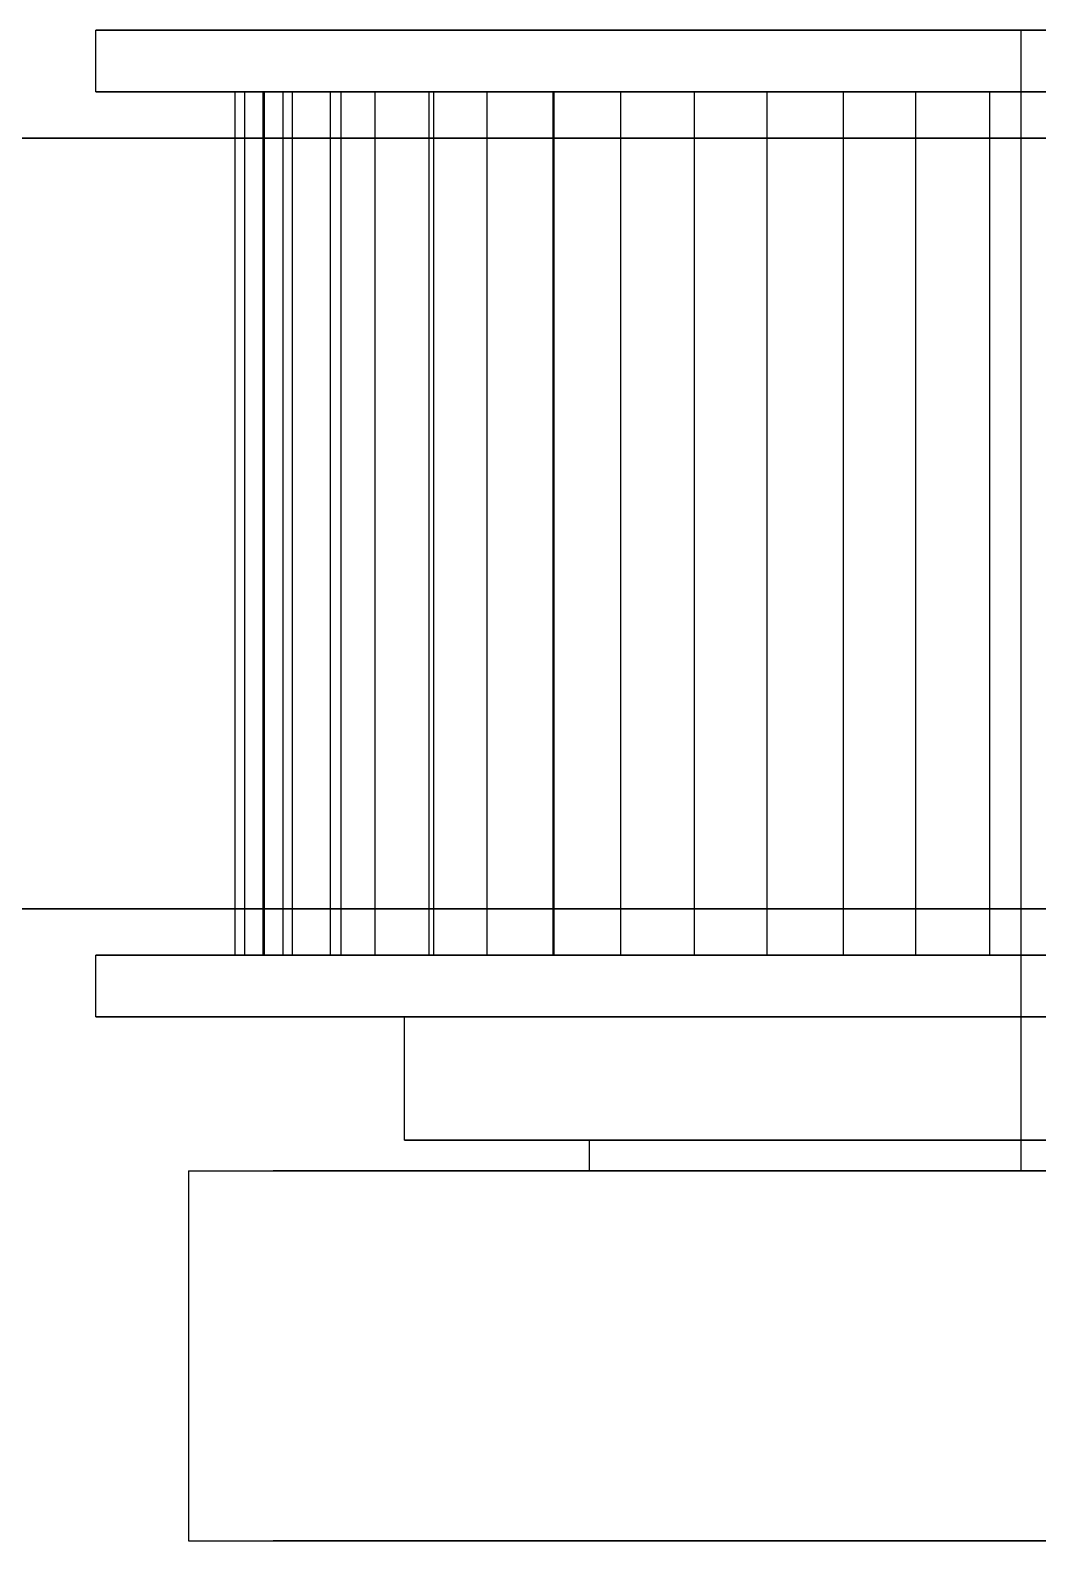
# Model space of a CAD drawing. Header units: millimetres. Extents: x -201 to 3037, y -406 to 3230.
# Drawn here: x 1114.87 to 1147.54, y 2667 to 2716 of the extents above; entities that cross this region are included whole.
import ezdxf

# ---------------------------------------------------------------- set-up
doc = ezdxf.new("R2010")
doc.units = ezdxf.units.MM
doc.layers.add('HIDDEN', color=8, linetype='Continuous')
doc.layers.add('VISIBLE', color=7, linetype='Continuous')

msp = doc.modelspace()

# ---------------------------------------------------------------- linework, layer by layer
at = {"layer": 'HIDDEN'}
for points in [[(1163, 2716), (1162.423, 2716), (1160.722, 2716), (1157.982, 2716), (1154.34, 2716), (1149.979, 2716), (1145.118, 2716), (1140, 2716), (1134.882, 2716), (1130.021, 2716), (1125.66, 2716), (1122.018, 2716), (1119.278, 2716), (1117.577, 2716), (1117, 2716)], [(1147, 2716), (1146.824, 2716), (1146.307, 2716), (1145.473, 2716), (1144.364, 2716), (1143.037, 2716), (1141.558, 2716), (1140, 2716), (1138.442, 2716), (1136.963, 2716), (1135.636, 2716), (1134.527, 2716), (1133.693, 2716), (1133.176, 2716), (1133, 2716)], [(1133, 2716), (1133.176, 2716), (1133.693, 2716), (1134.527, 2716), (1135.636, 2716), (1136.963, 2716), (1138.442, 2716), (1140, 2716), (1141.558, 2716), (1143.037, 2716), (1144.364, 2716), (1145.473, 2716), (1146.307, 2716), (1146.824, 2716), (1147, 2716)], [(1147, 2716), (1146.824, 2716), (1146.307, 2716), (1145.473, 2716), (1144.364, 2716), (1143.037, 2716), (1141.558, 2716), (1140, 2716), (1138.442, 2716), (1136.963, 2716), (1135.636, 2716), (1134.527, 2716), (1133.693, 2716), (1133.176, 2716), (1133, 2716)], [(1133, 2716), (1133.044, 2716), (1133.176, 2716), (1133.393, 2716), (1133.693, 2716), (1134.073, 2716), (1134.527, 2716), (1135.05, 2716), (1135.636, 2716), (1136.276, 2716), (1136.963, 2716), (1137.688, 2716), (1138.442, 2716), (1139.216, 2716), (1140, 2716)], [(1140, 2716), (1140.784, 2716), (1141.558, 2716), (1142.312, 2716), (1143.037, 2716), (1143.724, 2716), (1144.364, 2716), (1144.95, 2716), (1145.473, 2716), (1145.927, 2716), (1146.307, 2716), (1146.607, 2716), (1146.824, 2716), (1146.956, 2716), (1147, 2716)], [(1147, 2714), (1147, 2716)], [(1163, 2714), (1162.423, 2714), (1160.722, 2714), (1157.982, 2714), (1154.34, 2714), (1149.979, 2714), (1145.118, 2714), (1140, 2714), (1134.882, 2714), (1130.021, 2714), (1125.66, 2714), (1122.018, 2714), (1119.278, 2714), (1117.577, 2714), (1117, 2714)], [(1121.822, 2714), (1121.79, 2714), (1121.76, 2714), (1121.731, 2714), (1121.703, 2714), (1121.677, 2714), (1121.653, 2714), (1121.63, 2714), (1121.609, 2714), (1121.589, 2714), (1121.571, 2714), (1121.554, 2714), (1121.539, 2714), (1121.525, 2714), (1121.513, 2714)], [(1121.513, 2714), (1121.525, 2714), (1121.539, 2714), (1121.554, 2714), (1121.571, 2714), (1121.589, 2714), (1121.609, 2714), (1121.63, 2714), (1121.653, 2714), (1121.677, 2714), (1121.703, 2714), (1121.731, 2714), (1121.76, 2714), (1121.79, 2714), (1121.822, 2714)], [(1122.421, 2714), (1122.416, 2714), (1122.4, 2714), (1122.374, 2714), (1122.337, 2714), (1122.291, 2714), (1122.235, 2714), (1122.17, 2714), (1122.096, 2714), (1122.015, 2714), (1121.926, 2714), (1121.831, 2714), (1121.729, 2714), (1121.623, 2714), (1121.513, 2714)], [(1121.513, 2714), (1121.623, 2714), (1121.729, 2714), (1121.831, 2714), (1121.926, 2714), (1122.015, 2714), (1122.096, 2714), (1122.17, 2714), (1122.235, 2714), (1122.291, 2714), (1122.337, 2714), (1122.374, 2714), (1122.4, 2714), (1122.416, 2714), (1122.421, 2714)], [(1121.822, 2714), (1121.963, 2714), (1122.102, 2714), (1122.236, 2714), (1122.365, 2714), (1122.487, 2714), (1122.601, 2714), (1122.704, 2714), (1122.796, 2714), (1122.876, 2714), (1122.943, 2714), (1122.996, 2714), (1123.034, 2714), (1123.057, 2714), (1123.065, 2714)], [(1123.065, 2714), (1123.057, 2714), (1123.034, 2714), (1122.996, 2714), (1122.943, 2714), (1122.876, 2714), (1122.796, 2714), (1122.704, 2714), (1122.601, 2714), (1122.487, 2714), (1122.365, 2714), (1122.236, 2714), (1122.102, 2714), (1121.963, 2714), (1121.822, 2714)], [(1121.822, 2686), (1121.822, 2714)], [(1122.421, 2686), (1122.421, 2714)], [(1123.37, 2714), (1123.296, 2714), (1123.223, 2714), (1123.152, 2714), (1123.083, 2714), (1123.014, 2714), (1122.947, 2714), (1122.882, 2714), (1122.818, 2714), (1122.755, 2714), (1122.694, 2714), (1122.634, 2714), (1122.576, 2714), (1122.519, 2714), (1122.464, 2714)], [(1122.464, 2714), (1122.519, 2714), (1122.576, 2714), (1122.634, 2714), (1122.694, 2714), (1122.755, 2714), (1122.818, 2714), (1122.882, 2714), (1122.947, 2714), (1123.014, 2714), (1123.083, 2714), (1123.152, 2714), (1123.223, 2714), (1123.296, 2714), (1123.37, 2714)], [(1123.065, 2714), (1123.061, 2714), (1123.051, 2714), (1123.035, 2714), (1123.012, 2714), (1122.982, 2714), (1122.946, 2714), (1122.905, 2714), (1122.857, 2714), (1122.804, 2714), (1122.745, 2714), (1122.681, 2714), (1122.613, 2714), (1122.54, 2714), (1122.464, 2714)], [(1122.464, 2714), (1122.54, 2714), (1122.613, 2714), (1122.681, 2714), (1122.745, 2714), (1122.804, 2714), (1122.857, 2714), (1122.905, 2714), (1122.946, 2714), (1122.982, 2714), (1123.012, 2714), (1123.035, 2714), (1123.051, 2714), (1123.061, 2714), (1123.065, 2714)], [(1122.464, 2686), (1122.464, 2714)], [(1123.065, 2686), (1123.065, 2714)], [(1123.065, 2686), (1123.065, 2714)], [(1123.37, 2714), (1123.534, 2714), (1123.7, 2714), (1123.865, 2714), (1124.027, 2714), (1124.182, 2714), (1124.329, 2714), (1124.465, 2714), (1124.587, 2714), (1124.694, 2714), (1124.785, 2714), (1124.856, 2714), (1124.908, 2714), (1124.94, 2714), (1124.951, 2714)], [(1124.951, 2714), (1124.94, 2714), (1124.908, 2714), (1124.856, 2714), (1124.785, 2714), (1124.694, 2714), (1124.587, 2714), (1124.465, 2714), (1124.329, 2714), (1124.182, 2714), (1124.027, 2714), (1123.865, 2714), (1123.7, 2714), (1123.534, 2714), (1123.37, 2714)], [(1123.37, 2686), (1123.37, 2714)], [(1126.051, 2714), (1125.94, 2714), (1125.831, 2714), (1125.722, 2714), (1125.615, 2714), (1125.509, 2714), (1125.404, 2714), (1125.3, 2714), (1125.198, 2714), (1125.097, 2714), (1124.997, 2714), (1124.898, 2714), (1124.801, 2714), (1124.704, 2714), (1124.61, 2714)], [(1124.61, 2714), (1124.704, 2714), (1124.801, 2714), (1124.898, 2714), (1124.997, 2714), (1125.097, 2714), (1125.198, 2714), (1125.3, 2714), (1125.404, 2714), (1125.509, 2714), (1125.615, 2714), (1125.722, 2714), (1125.831, 2714), (1125.94, 2714), (1126.051, 2714)], [(1124.951, 2714), (1124.949, 2714), (1124.943, 2714), (1124.934, 2714), (1124.922, 2714), (1124.905, 2714), (1124.886, 2714), (1124.862, 2714), (1124.836, 2714), (1124.806, 2714), (1124.773, 2714), (1124.736, 2714), (1124.697, 2714), (1124.655, 2714), (1124.61, 2714)], [(1124.61, 2714), (1124.655, 2714), (1124.697, 2714), (1124.736, 2714), (1124.773, 2714), (1124.806, 2714), (1124.836, 2714), (1124.862, 2714), (1124.886, 2714), (1124.905, 2714), (1124.922, 2714), (1124.934, 2714), (1124.943, 2714), (1124.949, 2714), (1124.951, 2714)], [(1124.61, 2686), (1124.61, 2714)], [(1124.951, 2686), (1124.951, 2714)], [(1124.951, 2686), (1124.951, 2714)], [(1126.051, 2714), (1126.226, 2714), (1126.41, 2714), (1126.599, 2714), (1126.789, 2714), (1126.976, 2714), (1127.156, 2714), (1127.325, 2714), (1127.48, 2714), (1127.618, 2714), (1127.734, 2714), (1127.827, 2714), (1127.895, 2714), (1127.937, 2714), (1127.951, 2714)], [(1127.951, 2714), (1127.937, 2714), (1127.895, 2714), (1127.827, 2714), (1127.734, 2714), (1127.618, 2714), (1127.48, 2714), (1127.325, 2714), (1127.156, 2714), (1126.976, 2714), (1126.789, 2714), (1126.599, 2714), (1126.41, 2714), (1126.226, 2714), (1126.051, 2714)], [(1126.051, 2686), (1126.051, 2714)], [(1129.683, 2714), (1129.543, 2714), (1129.403, 2714), (1129.265, 2714), (1129.128, 2714), (1128.991, 2714), (1128.855, 2714), (1128.721, 2714), (1128.587, 2714), (1128.454, 2714), (1128.322, 2714), (1128.191, 2714), (1128.061, 2714), (1127.932, 2714), (1127.804, 2714)], [(1127.804, 2714), (1127.932, 2714), (1128.061, 2714), (1128.191, 2714), (1128.322, 2714), (1128.454, 2714), (1128.587, 2714), (1128.721, 2714), (1128.855, 2714), (1128.991, 2714), (1129.128, 2714), (1129.265, 2714), (1129.403, 2714), (1129.543, 2714), (1129.683, 2714)], [(1127.951, 2714), (1127.95, 2714), (1127.948, 2714), (1127.944, 2714), (1127.939, 2714), (1127.932, 2714), (1127.923, 2714), (1127.914, 2714), (1127.902, 2714), (1127.89, 2714), (1127.875, 2714), (1127.86, 2714), (1127.843, 2714), (1127.824, 2714), (1127.804, 2714)], [(1127.804, 2714), (1127.824, 2714), (1127.843, 2714), (1127.86, 2714), (1127.875, 2714), (1127.89, 2714), (1127.902, 2714), (1127.914, 2714), (1127.923, 2714), (1127.932, 2714), (1127.939, 2714), (1127.944, 2714), (1127.948, 2714), (1127.95, 2714), (1127.951, 2714)], [(1127.804, 2686), (1127.804, 2714)], [(1127.951, 2686), (1127.951, 2714)], [(1127.951, 2686), (1127.951, 2714)], [(1129.683, 2714), (1129.852, 2714), (1130.041, 2714), (1130.244, 2714), (1130.456, 2714), (1130.67, 2714), (1130.882, 2714), (1131.085, 2714), (1131.273, 2714), (1131.442, 2714), (1131.587, 2714), (1131.704, 2714), (1131.79, 2714), (1131.843, 2714), (1131.861, 2714)], [(1131.861, 2714), (1131.843, 2714), (1131.79, 2714), (1131.704, 2714), (1131.587, 2714), (1131.442, 2714), (1131.273, 2714), (1131.085, 2714), (1130.882, 2714), (1130.67, 2714), (1130.456, 2714), (1130.244, 2714), (1130.041, 2714), (1129.852, 2714), (1129.683, 2714)], [(1129.683, 2686), (1129.683, 2714)], [(1134.018, 2714), (1133.858, 2714), (1133.698, 2714), (1133.54, 2714), (1133.381, 2714), (1133.223, 2714), (1133.066, 2714), (1132.909, 2714), (1132.753, 2714), (1132.598, 2714), (1132.443, 2714), (1132.289, 2714), (1132.135, 2714), (1131.982, 2714), (1131.83, 2714)], [(1131.83, 2714), (1131.982, 2714), (1132.135, 2714), (1132.289, 2714), (1132.443, 2714), (1132.598, 2714), (1132.753, 2714), (1132.909, 2714), (1133.066, 2714), (1133.223, 2714), (1133.381, 2714), (1133.54, 2714), (1133.698, 2714), (1133.858, 2714), (1134.018, 2714)], [(1131.861, 2714), (1131.861, 2714), (1131.86, 2714), (1131.859, 2714), (1131.858, 2714), (1131.857, 2714), (1131.855, 2714), (1131.853, 2714), (1131.851, 2714), (1131.848, 2714), (1131.845, 2714), (1131.842, 2714), (1131.838, 2714), (1131.834, 2714), (1131.83, 2714)], [(1131.83, 2714), (1131.834, 2714), (1131.838, 2714), (1131.842, 2714), (1131.845, 2714), (1131.848, 2714), (1131.851, 2714), (1131.853, 2714), (1131.855, 2714), (1131.857, 2714), (1131.858, 2714), (1131.859, 2714), (1131.86, 2714), (1131.861, 2714), (1131.861, 2714)], [(1131.83, 2686), (1131.83, 2714)], [(1131.861, 2686), (1131.861, 2714)], [(1131.861, 2686), (1131.861, 2714)], [(1147, 2714), (1146.824, 2714), (1146.307, 2714), (1145.473, 2714), (1144.364, 2714), (1143.037, 2714), (1141.558, 2714), (1140, 2714), (1138.442, 2714), (1136.963, 2714), (1135.636, 2714), (1134.527, 2714), (1133.693, 2714), (1133.176, 2714), (1133, 2714)], [(1133, 2714), (1133.176, 2714), (1133.693, 2714), (1134.527, 2714), (1135.636, 2714), (1136.963, 2714), (1138.442, 2714), (1140, 2714), (1141.558, 2714), (1143.037, 2714), (1144.364, 2714), (1145.473, 2714), (1146.307, 2714), (1146.824, 2714), (1147, 2714)], [(1134.018, 2714), (1134.161, 2714), (1134.336, 2714), (1134.536, 2714), (1134.754, 2714), (1134.985, 2714), (1135.219, 2714), (1135.45, 2714), (1135.671, 2714), (1135.873, 2714), (1136.05, 2714), (1136.197, 2714), (1136.308, 2714), (1136.381, 2714), (1136.413, 2714)], [(1136.413, 2714), (1136.381, 2714), (1136.308, 2714), (1136.197, 2714), (1136.05, 2714), (1135.873, 2714), (1135.671, 2714), (1135.45, 2714), (1135.219, 2714), (1134.985, 2714), (1134.754, 2714), (1134.536, 2714), (1134.336, 2714), (1134.161, 2714), (1134.018, 2714)], [(1134.018, 2686), (1134.018, 2714)], [(1138.76, 2714), (1138.592, 2714), (1138.423, 2714), (1138.254, 2714), (1138.086, 2714), (1137.918, 2714), (1137.749, 2714), (1137.582, 2714), (1137.414, 2714), (1137.246, 2714), (1137.079, 2714), (1136.912, 2714), (1136.745, 2714), (1136.579, 2714), (1136.413, 2714)], [(1136.413, 2714), (1136.579, 2714), (1136.745, 2714), (1136.912, 2714), (1137.079, 2714), (1137.246, 2714), (1137.414, 2714), (1137.582, 2714), (1137.749, 2714), (1137.918, 2714), (1138.086, 2714), (1138.254, 2714), (1138.423, 2714), (1138.592, 2714), (1138.76, 2714)], [(1136.413, 2686), (1136.413, 2714)], [(1138.76, 2714), (1138.851, 2714), (1138.979, 2714), (1139.14, 2714), (1139.329, 2714), (1139.54, 2714), (1139.766, 2714), (1140, 2714), (1140.234, 2714), (1140.46, 2714), (1140.671, 2714), (1140.86, 2714), (1141.021, 2714), (1141.149, 2714), (1141.24, 2714)], [(1141.24, 2714), (1141.149, 2714), (1141.021, 2714), (1140.86, 2714), (1140.671, 2714), (1140.46, 2714), (1140.234, 2714), (1140, 2714), (1139.766, 2714), (1139.54, 2714), (1139.329, 2714), (1139.14, 2714), (1138.979, 2714), (1138.851, 2714), (1138.76, 2714)], [(1138.76, 2686), (1138.76, 2714)], [(1143.587, 2714), (1143.421, 2714), (1143.255, 2714), (1143.088, 2714), (1142.921, 2714), (1142.754, 2714), (1142.586, 2714), (1142.418, 2714), (1142.251, 2714), (1142.082, 2714), (1141.914, 2714), (1141.746, 2714), (1141.577, 2714), (1141.408, 2714), (1141.24, 2714)], [(1141.24, 2714), (1141.408, 2714), (1141.577, 2714), (1141.746, 2714), (1141.914, 2714), (1142.082, 2714), (1142.251, 2714), (1142.418, 2714), (1142.586, 2714), (1142.754, 2714), (1142.921, 2714), (1143.088, 2714), (1143.255, 2714), (1143.421, 2714), (1143.587, 2714)], [(1141.24, 2686), (1141.24, 2714)], [(1143.587, 2714), (1143.619, 2714), (1143.692, 2714), (1143.803, 2714), (1143.95, 2714), (1144.127, 2714), (1144.329, 2714), (1144.55, 2714), (1144.781, 2714), (1145.015, 2714), (1145.246, 2714), (1145.464, 2714), (1145.664, 2714), (1145.839, 2714), (1145.982, 2714)], [(1145.982, 2714), (1145.839, 2714), (1145.664, 2714), (1145.464, 2714), (1145.246, 2714), (1145.015, 2714), (1144.781, 2714), (1144.55, 2714), (1144.329, 2714), (1144.127, 2714), (1143.95, 2714), (1143.803, 2714), (1143.692, 2714), (1143.619, 2714), (1143.587, 2714)], [(1143.587, 2686), (1143.587, 2714)], [(1148.17, 2714), (1148.018, 2714), (1147.865, 2714), (1147.711, 2714), (1147.557, 2714), (1147.402, 2714), (1147.247, 2714), (1147.091, 2714), (1146.934, 2714), (1146.777, 2714), (1146.619, 2714), (1146.46, 2714), (1146.302, 2714), (1146.142, 2714), (1145.982, 2714)], [(1145.982, 2714), (1146.142, 2714), (1146.302, 2714), (1146.46, 2714), (1146.619, 2714), (1146.777, 2714), (1146.934, 2714), (1147.091, 2714), (1147.247, 2714), (1147.402, 2714), (1147.557, 2714), (1147.711, 2714), (1147.865, 2714), (1148.018, 2714), (1148.17, 2714)], [(1145.982, 2686), (1145.982, 2714)], [(1147, 2686), (1147, 2714)], [(1140, 2712.5), (90, 2712.5)], [(90, 2712.5), (1140, 2712.5)], [(1140, 2712.5), (90, 2712.5)], [(1121.513, 2687.5), (1121.513, 2712.5)], [(1121.513, 2687.5), (1121.513, 2712.5)], [(1121.822, 2687.5), (1121.822, 2712.5)], [(1122.464, 2687.5), (1122.464, 2712.5)], [(1123.37, 2687.5), (1123.37, 2712.5)], [(1124.61, 2687.5), (1124.61, 2712.5)], [(1126.051, 2687.5), (1126.051, 2712.5)], [(1127.804, 2687.5), (1127.804, 2712.5)], [(1129.683, 2687.5), (1129.683, 2712.5)], [(1131.83, 2687.5), (1131.83, 2712.5)], [(1134.018, 2687.5), (1134.018, 2712.5)], [(1136.413, 2687.5), (1136.413, 2712.5)], [(1138.76, 2687.5), (1138.76, 2712.5)], [(1162.7, 2712.5), (1162.557, 2712.5), (1162.131, 2712.5), (1161.426, 2712.5), (1160.452, 2712.5), (1159.221, 2712.5), (1157.748, 2712.5), (1156.051, 2712.5), (1154.153, 2712.5), (1152.077, 2712.5), (1149.849, 2712.5), (1147.497, 2712.5), (1145.051, 2712.5), (1142.542, 2712.5), (1140, 2712.5)], [(1140, 2712.5), (1142.139, 2712.5), (1144.25, 2712.5), (1146.308, 2712.5), (1148.287, 2712.5), (1150.162, 2712.5), (1151.909, 2712.5), (1153.506, 2712.5), (1154.933, 2712.5), (1156.172, 2712.5), (1157.209, 2712.5), (1158.028, 2712.5), (1158.621, 2712.5), (1158.98, 2712.5), (1159.1, 2712.5)], [(1159.1, 2712.5), (1158.98, 2712.5), (1158.621, 2712.5), (1158.028, 2712.5), (1157.209, 2712.5), (1156.172, 2712.5), (1154.933, 2712.5), (1153.506, 2712.5), (1151.909, 2712.5), (1150.162, 2712.5), (1148.287, 2712.5), (1146.308, 2712.5), (1144.25, 2712.5), (1142.139, 2712.5), (1140, 2712.5)], [(1141.24, 2687.5), (1141.24, 2712.5)], [(1143.587, 2687.5), (1143.587, 2712.5)], [(1145.982, 2687.5), (1145.982, 2712.5)], [(1140, 2687.5), (90, 2687.5)], [(90, 2687.5), (1140, 2687.5)], [(1140, 2687.5), (90, 2687.5)], [(1162.7, 2687.5), (1162.557, 2687.5), (1162.131, 2687.5), (1161.426, 2687.5), (1160.452, 2687.5), (1159.221, 2687.5), (1157.748, 2687.5), (1156.051, 2687.5), (1154.153, 2687.5), (1152.077, 2687.5), (1149.849, 2687.5), (1147.497, 2687.5), (1145.051, 2687.5), (1142.542, 2687.5), (1140, 2687.5)], [(1140, 2687.5), (1142.139, 2687.5), (1144.25, 2687.5), (1146.308, 2687.5), (1148.287, 2687.5), (1150.162, 2687.5), (1151.909, 2687.5), (1153.506, 2687.5), (1154.933, 2687.5), (1156.172, 2687.5), (1157.209, 2687.5), (1158.028, 2687.5), (1158.621, 2687.5), (1158.98, 2687.5), (1159.1, 2687.5)], [(1159.1, 2687.5), (1158.98, 2687.5), (1158.621, 2687.5), (1158.028, 2687.5), (1157.209, 2687.5), (1156.172, 2687.5), (1154.933, 2687.5), (1153.506, 2687.5), (1151.909, 2687.5), (1150.162, 2687.5), (1148.287, 2687.5), (1146.308, 2687.5), (1144.25, 2687.5), (1142.139, 2687.5), (1140, 2687.5)], [(1163, 2686), (1162.423, 2686), (1160.722, 2686), (1157.982, 2686), (1154.34, 2686), (1149.979, 2686), (1145.118, 2686), (1140, 2686), (1134.882, 2686), (1130.021, 2686), (1125.66, 2686), (1122.018, 2686), (1119.278, 2686), (1117.577, 2686), (1117, 2686)], [(1121.822, 2686), (1121.79, 2686), (1121.76, 2686), (1121.731, 2686), (1121.703, 2686), (1121.677, 2686), (1121.653, 2686), (1121.63, 2686), (1121.609, 2686), (1121.589, 2686), (1121.571, 2686), (1121.554, 2686), (1121.539, 2686), (1121.525, 2686), (1121.513, 2686)], [(1121.513, 2686), (1121.525, 2686), (1121.539, 2686), (1121.554, 2686), (1121.571, 2686), (1121.589, 2686), (1121.609, 2686), (1121.63, 2686), (1121.653, 2686), (1121.677, 2686), (1121.703, 2686), (1121.731, 2686), (1121.76, 2686), (1121.79, 2686), (1121.822, 2686)], [(1122.421, 2686), (1122.416, 2686), (1122.4, 2686), (1122.374, 2686), (1122.337, 2686), (1122.291, 2686), (1122.235, 2686), (1122.17, 2686), (1122.096, 2686), (1122.015, 2686), (1121.926, 2686), (1121.831, 2686), (1121.729, 2686), (1121.623, 2686), (1121.513, 2686)], [(1121.513, 2686), (1121.623, 2686), (1121.729, 2686), (1121.831, 2686), (1121.926, 2686), (1122.015, 2686), (1122.096, 2686), (1122.17, 2686), (1122.235, 2686), (1122.291, 2686), (1122.337, 2686), (1122.374, 2686), (1122.4, 2686), (1122.416, 2686), (1122.421, 2686)], [(1121.822, 2686), (1121.963, 2686), (1122.102, 2686), (1122.236, 2686), (1122.365, 2686), (1122.487, 2686), (1122.601, 2686), (1122.704, 2686), (1122.796, 2686), (1122.876, 2686), (1122.943, 2686), (1122.996, 2686), (1123.034, 2686), (1123.057, 2686), (1123.065, 2686)], [(1123.065, 2686), (1123.057, 2686), (1123.034, 2686), (1122.996, 2686), (1122.943, 2686), (1122.876, 2686), (1122.796, 2686), (1122.704, 2686), (1122.601, 2686), (1122.487, 2686), (1122.365, 2686), (1122.236, 2686), (1122.102, 2686), (1121.963, 2686), (1121.822, 2686)], [(1123.37, 2686), (1123.296, 2686), (1123.223, 2686), (1123.152, 2686), (1123.083, 2686), (1123.014, 2686), (1122.947, 2686), (1122.882, 2686), (1122.818, 2686), (1122.755, 2686), (1122.694, 2686), (1122.634, 2686), (1122.576, 2686), (1122.519, 2686), (1122.464, 2686)], [(1122.464, 2686), (1122.519, 2686), (1122.576, 2686), (1122.634, 2686), (1122.694, 2686), (1122.755, 2686), (1122.818, 2686), (1122.882, 2686), (1122.947, 2686), (1123.014, 2686), (1123.083, 2686), (1123.152, 2686), (1123.223, 2686), (1123.296, 2686), (1123.37, 2686)], [(1123.065, 2686), (1123.061, 2686), (1123.051, 2686), (1123.035, 2686), (1123.012, 2686), (1122.982, 2686), (1122.946, 2686), (1122.905, 2686), (1122.857, 2686), (1122.804, 2686), (1122.745, 2686), (1122.681, 2686), (1122.613, 2686), (1122.54, 2686), (1122.464, 2686)], [(1122.464, 2686), (1122.54, 2686), (1122.613, 2686), (1122.681, 2686), (1122.745, 2686), (1122.804, 2686), (1122.857, 2686), (1122.905, 2686), (1122.946, 2686), (1122.982, 2686), (1123.012, 2686), (1123.035, 2686), (1123.051, 2686), (1123.061, 2686), (1123.065, 2686)], [(1123.37, 2686), (1123.534, 2686), (1123.7, 2686), (1123.865, 2686), (1124.027, 2686), (1124.182, 2686), (1124.329, 2686), (1124.465, 2686), (1124.587, 2686), (1124.694, 2686), (1124.785, 2686), (1124.856, 2686), (1124.908, 2686), (1124.94, 2686), (1124.951, 2686)], [(1124.951, 2686), (1124.94, 2686), (1124.908, 2686), (1124.856, 2686), (1124.785, 2686), (1124.694, 2686), (1124.587, 2686), (1124.465, 2686), (1124.329, 2686), (1124.182, 2686), (1124.027, 2686), (1123.865, 2686), (1123.7, 2686), (1123.534, 2686), (1123.37, 2686)], [(1126.051, 2686), (1125.94, 2686), (1125.831, 2686), (1125.722, 2686), (1125.615, 2686), (1125.509, 2686), (1125.404, 2686), (1125.3, 2686), (1125.198, 2686), (1125.097, 2686), (1124.997, 2686), (1124.898, 2686), (1124.801, 2686), (1124.704, 2686), (1124.61, 2686)], [(1124.61, 2686), (1124.704, 2686), (1124.801, 2686), (1124.898, 2686), (1124.997, 2686), (1125.097, 2686), (1125.198, 2686), (1125.3, 2686), (1125.404, 2686), (1125.509, 2686), (1125.615, 2686), (1125.722, 2686), (1125.831, 2686), (1125.94, 2686), (1126.051, 2686)], [(1124.951, 2686), (1124.949, 2686), (1124.943, 2686), (1124.934, 2686), (1124.922, 2686), (1124.905, 2686), (1124.886, 2686), (1124.862, 2686), (1124.836, 2686), (1124.806, 2686), (1124.773, 2686), (1124.736, 2686), (1124.697, 2686), (1124.655, 2686), (1124.61, 2686)], [(1124.61, 2686), (1124.655, 2686), (1124.697, 2686), (1124.736, 2686), (1124.773, 2686), (1124.806, 2686), (1124.836, 2686), (1124.862, 2686), (1124.886, 2686), (1124.905, 2686), (1124.922, 2686), (1124.934, 2686), (1124.943, 2686), (1124.949, 2686), (1124.951, 2686)], [(1126.051, 2686), (1126.226, 2686), (1126.41, 2686), (1126.599, 2686), (1126.789, 2686), (1126.976, 2686), (1127.156, 2686), (1127.325, 2686), (1127.48, 2686), (1127.618, 2686), (1127.734, 2686), (1127.827, 2686), (1127.895, 2686), (1127.937, 2686), (1127.951, 2686)], [(1127.951, 2686), (1127.937, 2686), (1127.895, 2686), (1127.827, 2686), (1127.734, 2686), (1127.618, 2686), (1127.48, 2686), (1127.325, 2686), (1127.156, 2686), (1126.976, 2686), (1126.789, 2686), (1126.599, 2686), (1126.41, 2686), (1126.226, 2686), (1126.051, 2686)], [(1129.683, 2686), (1129.543, 2686), (1129.403, 2686), (1129.265, 2686), (1129.128, 2686), (1128.991, 2686), (1128.855, 2686), (1128.721, 2686), (1128.587, 2686), (1128.454, 2686), (1128.322, 2686), (1128.191, 2686), (1128.061, 2686), (1127.932, 2686), (1127.804, 2686)], [(1127.804, 2686), (1127.932, 2686), (1128.061, 2686), (1128.191, 2686), (1128.322, 2686), (1128.454, 2686), (1128.587, 2686), (1128.721, 2686), (1128.855, 2686), (1128.991, 2686), (1129.128, 2686), (1129.265, 2686), (1129.403, 2686), (1129.543, 2686), (1129.683, 2686)], [(1127.951, 2686), (1127.95, 2686), (1127.948, 2686), (1127.944, 2686), (1127.939, 2686), (1127.932, 2686), (1127.923, 2686), (1127.914, 2686), (1127.902, 2686), (1127.89, 2686), (1127.875, 2686), (1127.86, 2686), (1127.843, 2686), (1127.824, 2686), (1127.804, 2686)], [(1127.804, 2686), (1127.824, 2686), (1127.843, 2686), (1127.86, 2686), (1127.875, 2686), (1127.89, 2686), (1127.902, 2686), (1127.914, 2686), (1127.923, 2686), (1127.932, 2686), (1127.939, 2686), (1127.944, 2686), (1127.948, 2686), (1127.95, 2686), (1127.951, 2686)], [(1129.683, 2686), (1129.852, 2686), (1130.041, 2686), (1130.244, 2686), (1130.456, 2686), (1130.67, 2686), (1130.882, 2686), (1131.085, 2686), (1131.273, 2686), (1131.442, 2686), (1131.587, 2686), (1131.704, 2686), (1131.79, 2686), (1131.843, 2686), (1131.861, 2686)], [(1131.861, 2686), (1131.843, 2686), (1131.79, 2686), (1131.704, 2686), (1131.587, 2686), (1131.442, 2686), (1131.273, 2686), (1131.085, 2686), (1130.882, 2686), (1130.67, 2686), (1130.456, 2686), (1130.244, 2686), (1130.041, 2686), (1129.852, 2686), (1129.683, 2686)], [(1134.018, 2686), (1133.858, 2686), (1133.698, 2686), (1133.54, 2686), (1133.381, 2686), (1133.223, 2686), (1133.066, 2686), (1132.909, 2686), (1132.753, 2686), (1132.598, 2686), (1132.443, 2686), (1132.289, 2686), (1132.135, 2686), (1131.982, 2686), (1131.83, 2686)], [(1131.83, 2686), (1131.982, 2686), (1132.135, 2686), (1132.289, 2686), (1132.443, 2686), (1132.598, 2686), (1132.753, 2686), (1132.909, 2686), (1133.066, 2686), (1133.223, 2686), (1133.381, 2686), (1133.54, 2686), (1133.698, 2686), (1133.858, 2686), (1134.018, 2686)], [(1131.861, 2686), (1131.861, 2686), (1131.86, 2686), (1131.859, 2686), (1131.858, 2686), (1131.857, 2686), (1131.855, 2686), (1131.853, 2686), (1131.851, 2686), (1131.848, 2686), (1131.845, 2686), (1131.842, 2686), (1131.838, 2686), (1131.834, 2686), (1131.83, 2686)], [(1131.83, 2686), (1131.834, 2686), (1131.838, 2686), (1131.842, 2686), (1131.845, 2686), (1131.848, 2686), (1131.851, 2686), (1131.853, 2686), (1131.855, 2686), (1131.857, 2686), (1131.858, 2686), (1131.859, 2686), (1131.86, 2686), (1131.861, 2686), (1131.861, 2686)], [(1147, 2686), (1146.824, 2686), (1146.307, 2686), (1145.473, 2686), (1144.364, 2686), (1143.037, 2686), (1141.558, 2686), (1140, 2686), (1138.442, 2686), (1136.963, 2686), (1135.636, 2686), (1134.527, 2686), (1133.693, 2686), (1133.176, 2686), (1133, 2686)], [(1133, 2686), (1133.176, 2686), (1133.693, 2686), (1134.527, 2686), (1135.636, 2686), (1136.963, 2686), (1138.442, 2686), (1140, 2686), (1141.558, 2686), (1143.037, 2686), (1144.364, 2686), (1145.473, 2686), (1146.307, 2686), (1146.824, 2686), (1147, 2686)], [(1134.018, 2686), (1134.161, 2686), (1134.336, 2686), (1134.536, 2686), (1134.754, 2686), (1134.985, 2686), (1135.219, 2686), (1135.45, 2686), (1135.671, 2686), (1135.873, 2686), (1136.05, 2686), (1136.197, 2686), (1136.308, 2686), (1136.381, 2686), (1136.413, 2686)], [(1136.413, 2686), (1136.381, 2686), (1136.308, 2686), (1136.197, 2686), (1136.05, 2686), (1135.873, 2686), (1135.671, 2686), (1135.45, 2686), (1135.219, 2686), (1134.985, 2686), (1134.754, 2686), (1134.536, 2686), (1134.336, 2686), (1134.161, 2686), (1134.018, 2686)], [(1138.76, 2686), (1138.592, 2686), (1138.423, 2686), (1138.254, 2686), (1138.086, 2686), (1137.918, 2686), (1137.749, 2686), (1137.582, 2686), (1137.414, 2686), (1137.246, 2686), (1137.079, 2686), (1136.912, 2686), (1136.745, 2686), (1136.579, 2686), (1136.413, 2686)], [(1136.413, 2686), (1136.579, 2686), (1136.745, 2686), (1136.912, 2686), (1137.079, 2686), (1137.246, 2686), (1137.414, 2686), (1137.582, 2686), (1137.749, 2686), (1137.918, 2686), (1138.086, 2686), (1138.254, 2686), (1138.423, 2686), (1138.592, 2686), (1138.76, 2686)], [(1138.76, 2686), (1138.851, 2686), (1138.979, 2686), (1139.14, 2686), (1139.329, 2686), (1139.54, 2686), (1139.766, 2686), (1140, 2686), (1140.234, 2686), (1140.46, 2686), (1140.671, 2686), (1140.86, 2686), (1141.021, 2686), (1141.149, 2686), (1141.24, 2686)], [(1141.24, 2686), (1141.149, 2686), (1141.021, 2686), (1140.86, 2686), (1140.671, 2686), (1140.46, 2686), (1140.234, 2686), (1140, 2686), (1139.766, 2686), (1139.54, 2686), (1139.329, 2686), (1139.14, 2686), (1138.979, 2686), (1138.851, 2686), (1138.76, 2686)], [(1143.587, 2686), (1143.421, 2686), (1143.255, 2686), (1143.088, 2686), (1142.921, 2686), (1142.754, 2686), (1142.586, 2686), (1142.418, 2686), (1142.251, 2686), (1142.082, 2686), (1141.914, 2686), (1141.746, 2686), (1141.577, 2686), (1141.408, 2686), (1141.24, 2686)], [(1141.24, 2686), (1141.408, 2686), (1141.577, 2686), (1141.746, 2686), (1141.914, 2686), (1142.082, 2686), (1142.251, 2686), (1142.418, 2686), (1142.586, 2686), (1142.754, 2686), (1142.921, 2686), (1143.088, 2686), (1143.255, 2686), (1143.421, 2686), (1143.587, 2686)], [(1143.587, 2686), (1143.619, 2686), (1143.692, 2686), (1143.803, 2686), (1143.95, 2686), (1144.127, 2686), (1144.329, 2686), (1144.55, 2686), (1144.781, 2686), (1145.015, 2686), (1145.246, 2686), (1145.464, 2686), (1145.664, 2686), (1145.839, 2686), (1145.982, 2686)], [(1145.982, 2686), (1145.839, 2686), (1145.664, 2686), (1145.464, 2686), (1145.246, 2686), (1145.015, 2686), (1144.781, 2686), (1144.55, 2686), (1144.329, 2686), (1144.127, 2686), (1143.95, 2686), (1143.803, 2686), (1143.692, 2686), (1143.619, 2686), (1143.587, 2686)], [(1148.17, 2686), (1148.018, 2686), (1147.865, 2686), (1147.711, 2686), (1147.557, 2686), (1147.402, 2686), (1147.247, 2686), (1147.091, 2686), (1146.934, 2686), (1146.777, 2686), (1146.619, 2686), (1146.46, 2686), (1146.302, 2686), (1146.142, 2686), (1145.982, 2686)], [(1145.982, 2686), (1146.142, 2686), (1146.302, 2686), (1146.46, 2686), (1146.619, 2686), (1146.777, 2686), (1146.934, 2686), (1147.091, 2686), (1147.247, 2686), (1147.402, 2686), (1147.557, 2686), (1147.711, 2686), (1147.865, 2686), (1148.018, 2686), (1148.17, 2686)], [(1147, 2684), (1147, 2686)], [(1163, 2684), (1162.423, 2684), (1160.722, 2684), (1157.982, 2684), (1154.34, 2684), (1149.979, 2684), (1145.118, 2684), (1140, 2684), (1134.882, 2684), (1130.021, 2684), (1125.66, 2684), (1122.018, 2684), (1119.278, 2684), (1117.577, 2684), (1117, 2684)], [(1153, 2684), (1152.674, 2684), (1151.713, 2684), (1150.164, 2684), (1148.105, 2684), (1145.64, 2684), (1142.893, 2684), (1140, 2684), (1137.107, 2684), (1134.36, 2684), (1131.895, 2684), (1129.836, 2684), (1128.287, 2684), (1127.326, 2684), (1127, 2684)], [(1127, 2684), (1127.326, 2684), (1128.287, 2684), (1129.836, 2684), (1131.895, 2684), (1134.36, 2684), (1137.107, 2684), (1140, 2684), (1142.893, 2684), (1145.64, 2684), (1148.105, 2684), (1150.164, 2684), (1151.713, 2684), (1152.674, 2684), (1153, 2684)], [(1147, 2684), (1146.824, 2684), (1146.307, 2684), (1145.473, 2684), (1144.364, 2684), (1143.037, 2684), (1141.558, 2684), (1140, 2684), (1138.442, 2684), (1136.963, 2684), (1135.636, 2684), (1134.527, 2684), (1133.693, 2684), (1133.176, 2684), (1133, 2684)], [(1133, 2684), (1133.176, 2684), (1133.693, 2684), (1134.527, 2684), (1135.636, 2684), (1136.963, 2684), (1138.442, 2684), (1140, 2684), (1141.558, 2684), (1143.037, 2684), (1144.364, 2684), (1145.473, 2684), (1146.307, 2684), (1146.824, 2684), (1147, 2684)], [(1147, 2680), (1147, 2684)], [(1153, 2680), (1152.674, 2680), (1151.713, 2680), (1150.164, 2680), (1148.105, 2680), (1145.64, 2680), (1142.893, 2680), (1140, 2680), (1137.107, 2680), (1134.36, 2680), (1131.895, 2680), (1129.836, 2680), (1128.287, 2680), (1127.326, 2680), (1127, 2680)], [(1147, 2680), (1146.824, 2680), (1146.307, 2680), (1145.473, 2680), (1144.364, 2680), (1143.037, 2680), (1141.558, 2680), (1140, 2680), (1138.442, 2680), (1136.963, 2680), (1135.636, 2680), (1134.527, 2680), (1133.693, 2680), (1133.176, 2680), (1133, 2680)], [(1133, 2680), (1133.176, 2680), (1133.693, 2680), (1134.527, 2680), (1135.636, 2680), (1136.963, 2680), (1138.442, 2680), (1140, 2680), (1141.558, 2680), (1143.037, 2680), (1144.364, 2680), (1145.473, 2680), (1146.307, 2680), (1146.824, 2680), (1147, 2680)], [(1120, 2679), (1120, 2667)], [(1120, 2679), (1230, 2679)], [(1130, 2679), (1129.188, 2679), (1128.387, 2679), (1127.605, 2679), (1126.854, 2679), (1126.143, 2679), (1125.48, 2679), (1124.873, 2679), (1124.332, 2679), (1123.861, 2679), (1123.468, 2679), (1123.157, 2679), (1122.932, 2679), (1122.796, 2679), (1122.75, 2679)], [(1122.75, 2679), (1122.796, 2679), (1122.932, 2679), (1123.157, 2679), (1123.468, 2679), (1123.861, 2679), (1124.332, 2679), (1124.873, 2679), (1125.48, 2679), (1126.143, 2679), (1126.854, 2679), (1127.605, 2679), (1128.387, 2679), (1129.188, 2679), (1130, 2679)], [(1150, 2679), (1130, 2679)], [(1130, 2679), (1150, 2679)], [(1147, 2679), (1146.824, 2679), (1146.307, 2679), (1145.473, 2679), (1144.364, 2679), (1143.037, 2679), (1141.558, 2679), (1140, 2679), (1138.442, 2679), (1136.963, 2679), (1135.636, 2679), (1134.527, 2679), (1133.693, 2679), (1133.176, 2679), (1133, 2679)], [(1133, 2679), (1133.044, 2679), (1133.176, 2679), (1133.393, 2679), (1133.693, 2679), (1134.073, 2679), (1134.527, 2679), (1135.05, 2679), (1135.636, 2679), (1136.276, 2679), (1136.963, 2679), (1137.688, 2679), (1138.442, 2679), (1139.216, 2679), (1140, 2679)], [(1140, 2679), (1140.784, 2679), (1141.558, 2679), (1142.312, 2679), (1143.037, 2679), (1143.724, 2679), (1144.364, 2679), (1144.95, 2679), (1145.473, 2679), (1145.927, 2679), (1146.307, 2679), (1146.607, 2679), (1146.824, 2679), (1146.956, 2679), (1147, 2679)], [(1120, 2667), (1230, 2667)], [(1130, 2667), (1129.188, 2667), (1128.387, 2667), (1127.605, 2667), (1126.854, 2667), (1126.143, 2667), (1125.48, 2667), (1124.873, 2667), (1124.332, 2667), (1123.861, 2667), (1123.468, 2667), (1123.157, 2667), (1122.932, 2667), (1122.796, 2667), (1122.75, 2667)], [(1122.75, 2667), (1122.796, 2667), (1122.932, 2667), (1123.157, 2667), (1123.468, 2667), (1123.861, 2667), (1124.332, 2667), (1124.873, 2667), (1125.48, 2667), (1126.143, 2667), (1126.854, 2667), (1127.605, 2667), (1128.387, 2667), (1129.188, 2667), (1130, 2667)], [(1150, 2667), (1130, 2667)], [(1130, 2667), (1150, 2667)]]:
    msp.add_lwpolyline(points, dxfattribs=at)
at = {"layer": 'VISIBLE'}
for points in [[(1117, 2716), (1117.577, 2716), (1119.278, 2716), (1122.018, 2716), (1125.66, 2716), (1130.021, 2716), (1134.882, 2716), (1140, 2716), (1145.118, 2716), (1149.979, 2716), (1154.34, 2716), (1157.982, 2716), (1160.722, 2716), (1162.423, 2716), (1163, 2716)], [(1117, 2714), (1117, 2716)], [(1117, 2714), (1117.577, 2714), (1119.278, 2714), (1122.018, 2714), (1125.66, 2714), (1130.021, 2714), (1134.882, 2714), (1140, 2714), (1145.118, 2714), (1149.979, 2714), (1154.34, 2714), (1157.982, 2714), (1160.722, 2714), (1162.423, 2714), (1163, 2714)], [(1121.513, 2712.5), (1121.513, 2714)], [(1121.513, 2712.5), (1121.513, 2714)], [(1121.822, 2712.5), (1121.822, 2714)], [(1122.464, 2712.5), (1122.464, 2714)], [(1123.37, 2712.5), (1123.37, 2714)], [(1124.61, 2712.5), (1124.61, 2714)], [(1126.051, 2712.5), (1126.051, 2714)], [(1127.804, 2712.5), (1127.804, 2714)], [(1129.683, 2712.5), (1129.683, 2714)], [(1131.83, 2712.5), (1131.83, 2714)], [(1134.018, 2712.5), (1134.018, 2714)], [(1136.413, 2712.5), (1136.413, 2714)], [(1138.76, 2712.5), (1138.76, 2714)], [(1141.24, 2712.5), (1141.24, 2714)], [(1143.587, 2712.5), (1143.587, 2714)], [(1145.982, 2712.5), (1145.982, 2714)], [(430, 2712.5), (1140, 2712.5)], [(1140, 2712.5), (1142.542, 2712.5), (1145.051, 2712.5), (1147.497, 2712.5), (1149.849, 2712.5), (1152.077, 2712.5), (1154.153, 2712.5), (1156.051, 2712.5), (1157.748, 2712.5), (1159.221, 2712.5), (1160.452, 2712.5), (1161.426, 2712.5), (1162.131, 2712.5), (1162.557, 2712.5), (1162.7, 2712.5)], [(430, 2687.5), (1140, 2687.5)], [(1121.513, 2686), (1121.513, 2687.5)], [(1121.513, 2686), (1121.513, 2687.5)], [(1121.822, 2686), (1121.822, 2687.5)], [(1122.464, 2686), (1122.464, 2687.5)], [(1123.37, 2686), (1123.37, 2687.5)], [(1124.61, 2686), (1124.61, 2687.5)], [(1126.051, 2686), (1126.051, 2687.5)], [(1127.804, 2686), (1127.804, 2687.5)], [(1129.683, 2686), (1129.683, 2687.5)], [(1131.83, 2686), (1131.83, 2687.5)], [(1134.018, 2686), (1134.018, 2687.5)], [(1136.413, 2686), (1136.413, 2687.5)], [(1138.76, 2686), (1138.76, 2687.5)], [(1140, 2687.5), (1142.542, 2687.5), (1145.051, 2687.5), (1147.497, 2687.5), (1149.849, 2687.5), (1152.077, 2687.5), (1154.153, 2687.5), (1156.051, 2687.5), (1157.748, 2687.5), (1159.221, 2687.5), (1160.452, 2687.5), (1161.426, 2687.5), (1162.131, 2687.5), (1162.557, 2687.5), (1162.7, 2687.5)], [(1141.24, 2686), (1141.24, 2687.5)], [(1143.587, 2686), (1143.587, 2687.5)], [(1145.982, 2686), (1145.982, 2687.5)], [(1117, 2686), (1117.577, 2686), (1119.278, 2686), (1122.018, 2686), (1125.66, 2686), (1130.021, 2686), (1134.882, 2686), (1140, 2686), (1145.118, 2686), (1149.979, 2686), (1154.34, 2686), (1157.982, 2686), (1160.722, 2686), (1162.423, 2686), (1163, 2686)], [(1117, 2684), (1117, 2686)], [(1117, 2684), (1117.577, 2684), (1119.278, 2684), (1122.018, 2684), (1125.66, 2684), (1130.021, 2684), (1134.882, 2684), (1140, 2684), (1145.118, 2684), (1149.979, 2684), (1154.34, 2684), (1157.982, 2684), (1160.722, 2684), (1162.423, 2684), (1163, 2684)], [(1127, 2680), (1127, 2684)], [(1127, 2680), (1127.326, 2680), (1128.287, 2680), (1129.836, 2680), (1131.895, 2680), (1134.36, 2680), (1137.107, 2680), (1140, 2680), (1142.893, 2680), (1145.64, 2680), (1148.105, 2680), (1150.164, 2680), (1151.713, 2680), (1152.674, 2680), (1153, 2680)], [(1133, 2679), (1133, 2680)], [(1147, 2679), (1147, 2680)], [(1120, 2679), (1120, 2667)], [(1120, 2679), (1230, 2679)], [(1120, 2667), (1230, 2667)]]:
    msp.add_lwpolyline(points, dxfattribs=at)

doc.saveas('drawing.dxf')
